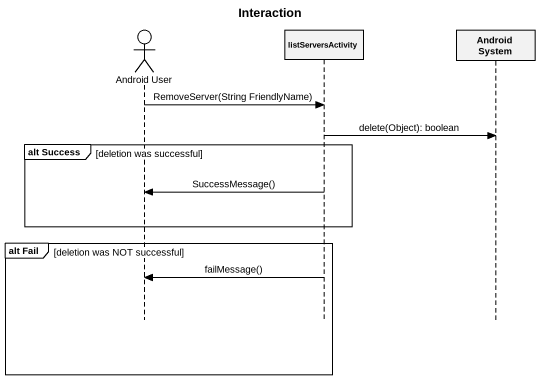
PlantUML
@startuml
title Interaction
hide footbox
actor "Android User" as Android_User
participant listServersActivity
participant "Android System" as Android_System

Android_User -> listServersActivity : RemoveServer(String FriendlyName)
listServersActivity -> Android_System : delete(Object): boolean
group alt Success [deletion was successful]
  listServersActivity -> Android_User : SuccessMessage()
end
group alt Fail [deletion was NOT successful]
  listServersActivity -> Android_User : failMessage()
end
@enduml
